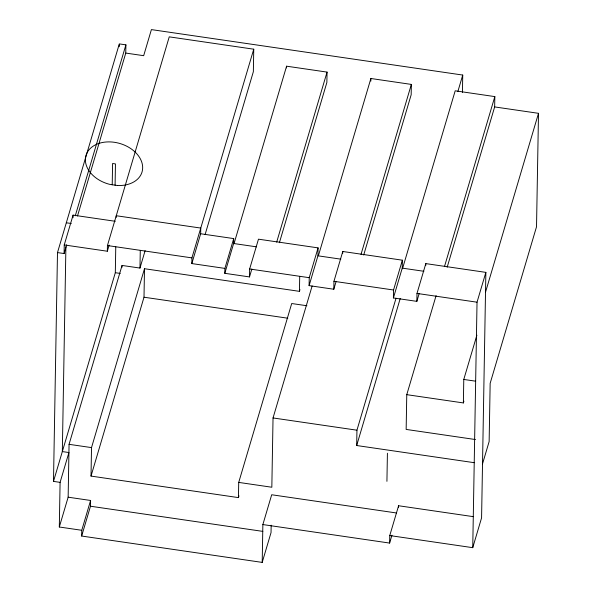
<?xml version="1.0" encoding="UTF-8"?>
<svg xmlns="http://www.w3.org/2000/svg" width="592" height="592" viewBox="0 0 592 592"><rect width="100%" height="100%" fill="white"/><g stroke="black" fill="none" stroke-linecap="round" stroke-linejoin="round"><path stroke-width="0.89" d="M65.904 246.76L62.33 451.578L68.924 452.54L60.095 482.354L53.495 481.392L57.491 252.584L119.31 43.897L125.904 44.859L125.763 53.073L77.5 216.006M59.311 527.006L68.147 497.191L90.591 500.469L81.763 530.284L59.311 527.006L60.095 482.354M57.491 252.584L64.091 253.546L64.239 244.94L73.068 215.125L115.262 221.29M68.147 497.191L69.064 444.326L122.056 265.445L139.971 268.065L145.121 250.668M73.023 217.708L73.068 215.125M271.166 525.208L271.04 532.585L262.204 562.4L81.659 536.041L81.763 530.284M81.659 536.041L90.487 506.227L90.591 500.469M238.976 495.844L238.45 497.613L91.02 476.086L91.516 447.604L144.5 268.724L299.448 291.345L299.966 289.606M64.239 244.94L107.33 251.23L107.433 245.547L169.245 36.852L253.746 49.195L253.354 71.699L205.084 234.639M112.221 184.859L112.591 163.503L115.455 163.925L115.085 185.274M53.495 481.392L115.314 272.705L115.766 246.871M116.232 217.36L116.261 215.732L200.762 228.068L200.658 233.759L191.83 263.573L224.886 268.398L233.714 238.583L200.658 233.759M119.266 46.664L119.295 44.814M122.019 267.273L122.056 265.445M139.971 268.065L140.274 250.52M91.02 476.086L144.004 297.214L144.5 268.724M191.83 263.573L191.926 257.883L253.746 49.195M251.844 269.034L249.506 276.923L224.797 273.319L224.886 268.398M224.797 273.319L233.633 243.504L233.714 238.583M238.45 497.613L238.717 482.406L291.708 303.526L306.915 305.746M249.506 276.923L249.639 268.99L258.475 239.175L318.074 247.878L317.934 255.811L309.098 285.625L333.807 289.236L336.145 281.341M262.204 562.4L262.863 524.564L271.698 494.757L396.633 512.998M312.125 286.003L273.038 417.945L271.832 487.238L238.717 482.406M286.558 67.917L286.587 66.193L327.05 72.098L326.873 82.436L279.394 242.713M299.448 291.345L299.707 276.582M309.098 285.625L309.239 277.692L318.074 247.878M333.807 289.236L333.947 281.304L342.775 251.489L402.375 260.191L402.234 268.124L393.406 297.939L416.849 301.358L419.188 293.469M342.746 253.25L342.775 251.489M474.31 462.7L356.68 445.524L356.946 430.199L396.033 298.257M370.844 81.082L370.888 78.499L411.351 84.412L411.174 94.742L363.695 255.026M386.924 481.34L387.42 453.22M393.406 297.939L393.539 290.006L402.375 260.191M262.863 524.564L389.625 543.071L389.758 535.56L398.586 505.746L473.371 516.661M398.557 507.418L398.586 505.746M436.097 295.623L406.763 394.664L406.156 429.422L475.465 439.545M416.849 301.358L416.99 293.425L425.818 263.61L485.862 272.379L481.577 517.859L472.742 547.674L389.758 535.56M425.789 265.379L425.818 263.61M462.433 92.411L462.737 75.058L151.404 29.6L143.678 55.685L125.763 53.073M406.763 394.664L463.373 402.93L463.78 379.45L476.878 335.235M472.742 547.674L477.034 302.194L485.862 272.379M447.175 267.199L494.653 106.923L494.831 96.6L455.196 90.813L402.471 268.805M494.653 106.923L538.505 113.324L536.522 226.78L490.161 383.305L489.14 441.536L482.517 463.899M64.091 253.546L66.689 244.777M75.28 215.769L125.904 44.859M107.33 251.23L109.15 245.095M234.129 243.297L286.587 66.193M276.686 242.121L327.05 72.098M318.429 255.611L370.888 78.499M360.994 254.434L411.351 84.412M457.845 91.575L462.737 75.058M356.68 445.524L400.222 298.523M444.466 266.622L494.831 96.6M389.625 543.071L391.963 535.183M485.514 292.204L538.505 113.324M463.373 402.93L463.899 401.161M233.633 243.504L256.506 246.842M317.934 255.811L340.807 259.155M402.234 268.124L423.879 271.284M66.326 222.777L71.269 223.495M107.433 245.547L191.926 257.883M249.639 268.99L309.239 277.692M333.947 281.304L393.539 290.006M416.99 293.425L477.034 302.194M115.314 272.705L120.257 273.423M144.004 297.214L287.801 318.207M463.78 379.45L475.605 381.174M273.038 417.945L356.946 430.199M69.064 444.326L91.516 447.604M90.487 506.227L262.833 531.387M117.394 185.496L109.912 184.408A29.215 21.053 16.5 0 1 90.065 148.681A29.215 21.053 16.5 0 1 138.38 155.733A29.215 21.053 16.5 0 1 117.394 185.496"/></g></svg>
